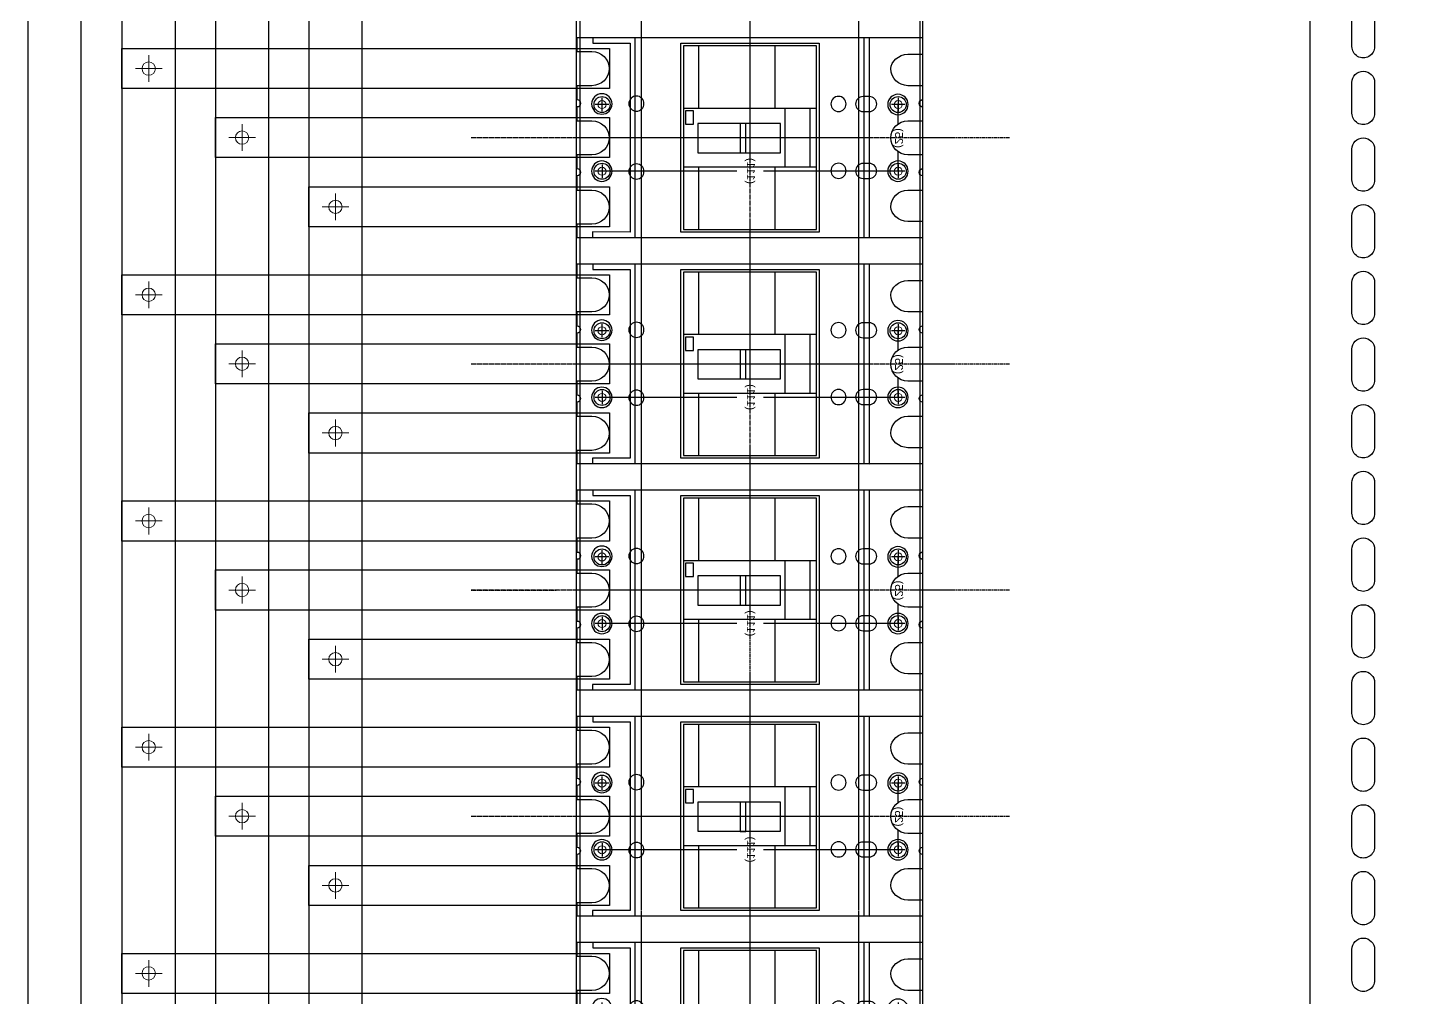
# Model space of a CAD drawing. Header units: millimetres. Extents: x 0 to 6325, y 0 to 4472.
# Drawn here: x 3732 to 4251, y 2866 to 3230 of the extents above; entities that cross this region are included whole.
import ezdxf
from ezdxf.enums import TextEntityAlignment as Align

# ---------------------------------------------------------------- set-up
doc = ezdxf.new("R2010")
doc.units = ezdxf.units.MM
for name, pattern in [('AXES2', [1.125, 0.75, -0.125, 0.125, -0.125]), ('DASHED', [0.75, 0.5, -0.25]), ('DASHED2', [0.375, 0.25, -0.125])]:
    doc.linetypes.add(name, pattern=pattern)
for name, color, linetype in [('ALPHA', 255, 'Continuous'), ('ASHADE', 7, 'Continuous'), ('AXE', 80, 'AXES2'), ('CNC', 7, 'Continuous'), ('THIET BI', 2, 'Continuous')]:
    doc.layers.add(name, color=color, linetype=linetype)
doc.styles.add('chuviet', font='arial.ttf')

# ---------------------------------------------------------------- blocks, each defined once
blk = doc.blocks.new('ovan8.5x20')
at = {"layer": 'CNC', "color": 2, "lineweight": -3}
for p, q in [((5.75, 4.25), (-5.75, 4.25)), ((-5.75, -4.25), (5.75, -4.25))]:
    blk.add_line(p, q, dxfattribs=at)
for centre, start, end in [((-5.75, 0), 90, 270), ((5.75, 0), 270, 90)]:
    blk.add_arc(centre, 4.25, start, end, dxfattribs=at)
blk = doc.blocks.new('111')
at = {"color": 44, "ltscale": 3}
blk.add_lwpolyline([(111250.02, -56958.51), (111291.52, -56958.51), (111291.52, -58690.01), (111250.02, -58690.01)], close=True, dxfattribs=at)
at = {"layer": 'CNC', "lineweight": -3, "rotation": 270}
for p in [(111271.52, -57899.26), (111271.52, -57924.26), (111271.52, -57949.26), (111271.52, -57974.26), (111271.52, -57999.26), (111271.52, -58024.26), (111271.52, -58049.26), (111271.52, -58074.26), (111271.52, -58099.26), (111271.52, -58124.26), (111271.52, -58149.26), (111271.52, -58174.26), (111271.52, -58199.26), (111271.52, -58224.26), (111271.52, -58249.26)]:
    blk.add_blockref('ovan8.5x20', p, dxfattribs=at)
blk = doc.blocks.new('hah')
at = {"layer": 'ALPHA'}
for points in [[(-36855.85, -10897.98), (-36855.85, -10897.98), (-36849.87, -10897.97), (-36849.87, -10897.97)], [(-36855.85, -11027.62), (-36855.85, -11027.62), (-36855.85, -10897.98), (-36855.85, -10897.98)], [(-36849.87, -10897.97), (-36849.87, -10897.97), (-36849.87, -10903.58), (-36849.87, -10903.58)], [(-36838.09, -10903.58), (-36838.09, -10903.58), (-36838.08, -10897.98), (-36838.08, -10897.98)], [(-36838.08, -10897.98), (-36838.08, -10897.98), (-36832.79, -10897.98), (-36832.79, -10897.98)], [(-36830.07, -10897.97), (-36830.07, -10897.97), (-36824.91, -10897.98), (-36824.91, -10897.98)], [(-36824.91, -10897.98), (-36824.91, -10897.98), (-36824.91, -10903.58), (-36824.91, -10903.58)], [(-36812.13, -10903.58), (-36812.13, -10903.58), (-36812.13, -10897.95), (-36812.13, -10897.95)], [(-36812.13, -10897.95), (-36812.13, -10897.95), (-36812.12, -10897.98), (-36812.12, -10897.98)], [(-36812.12, -10897.98), (-36812.12, -10897.98), (-36806.94, -10897.98), (-36806.94, -10897.98)], [(-36804.2, -10897.98), (-36804.2, -10897.98), (-36798.96, -10897.98), (-36798.96, -10897.98)], [(-36798.96, -10897.98), (-36798.96, -10897.98), (-36798.96, -10903.58), (-36798.96, -10903.58)], [(-36787.17, -10903.58), (-36787.17, -10903.58), (-36787.18, -10897.98), (-36787.18, -10897.98)], [(-36787.18, -10897.98), (-36787.18, -10897.98), (-36781.05, -10897.98), (-36781.05, -10897.98)], [(-36781.05, -10897.98), (-36781.05, -10897.98), (-36781.05, -11027.62), (-36781.05, -11027.62)], [(-36850.87, -11022.02), (-36850.87, -11022.02), (-36850.87, -11027.63), (-36850.87, -11027.63)], [(-36838.08, -11027.62), (-36838.08, -11027.62), (-36838.09, -11022.02), (-36838.09, -11022.02)], [(-36824.91, -11022.02), (-36824.91, -11022.02), (-36824.91, -11027.62), (-36824.91, -11027.62)], [(-36812.13, -11027.62), (-36812.13, -11027.62), (-36812.13, -11022.02), (-36812.13, -11022.02)], [(-36798.96, -11022.02), (-36798.96, -11022.02), (-36798.96, -11027.62), (-36798.96, -11027.62)], [(-36786.18, -11027.62), (-36786.18, -11027.62), (-36786.17, -11022.02), (-36786.17, -11022.02)], [(-36850.87, -11027.63), (-36850.87, -11027.63), (-36855.85, -11027.62), (-36855.85, -11027.62)], [(-36832.79, -11027.64), (-36832.79, -11027.64), (-36838.08, -11027.62), (-36838.08, -11027.62)], [(-36824.91, -11027.62), (-36824.91, -11027.62), (-36830.07, -11027.64), (-36830.07, -11027.64)], [(-36806.94, -11027.62), (-36806.94, -11027.62), (-36812.13, -11027.62), (-36812.13, -11027.62)], [(-36798.96, -11027.62), (-36798.96, -11027.62), (-36804.2, -11027.62), (-36804.2, -11027.62)], [(-36781.05, -11027.62), (-36781.05, -11027.62), (-36786.18, -11027.62), (-36786.18, -11027.62)]]:
    blk.add_open_spline(points, degree=3, dxfattribs=at)
for points, knots in [([(-36832.79, -10897.98), (-36832.79, -10898.73), (-36832.18, -10899.34), (-36831.43, -10899.34), (-36830.67, -10899.34), (-36830.07, -10898.73), (-36830.07, -10897.97)], [23, 23, 23, 23, 24, 24, 24, 25, 25, 25, 25]), ([(-36806.94, -10897.98), (-36806.94, -10898.73), (-36806.32, -10899.34), (-36805.57, -10899.34), (-36804.81, -10899.34), (-36804.2, -10898.73), (-36804.2, -10897.98)], [32, 32, 32, 32, 33, 33, 33, 34, 34, 34, 34]), ([(-36849.87, -10903.58), (-36849.87, -10907.12), (-36847.01, -10910), (-36844.48, -10910), (-36840.95, -10910), (-36838.09, -10907.12), (-36838.09, -10903.58)], [19, 19, 19, 19, 20, 20, 20, 21, 21, 21, 21]), ([(-36824.91, -10903.58), (-36824.91, -10907.12), (-36822.05, -10910), (-36818.52, -10910), (-36814.99, -10910), (-36812.13, -10907.12), (-36812.13, -10903.58)], [27, 27, 27, 27, 28, 28, 28, 29, 29, 29, 29]), ([(-36798.96, -10903.58), (-36798.96, -10907.12), (-36796.09, -10910), (-36792.57, -10910), (-36790.04, -10910), (-36787.17, -10907.12), (-36787.17, -10903.58)], [36, 36, 36, 36, 37, 37, 37, 38, 38, 38, 38]), ([(-36838.09, -11022.02), (-36838.09, -11018.48), (-36840.95, -11015.6), (-36844.48, -11015.6), (-36848.01, -11015.6), (-36850.87, -11018.48), (-36850.87, -11022.02)], [12, 12, 12, 12, 13, 13, 13, 14, 14, 14, 14]), ([(-36812.13, -11022.02), (-36812.13, -11018.48), (-36814.99, -11015.6), (-36818.52, -11015.6), (-36822.05, -11015.6), (-36824.91, -11018.48), (-36824.91, -11022.02)], [4, 4, 4, 4, 5, 5, 5, 6, 6, 6, 6]), ([(-36786.17, -11022.02), (-36786.17, -11018.48), (-36789.04, -11015.6), (-36792.57, -11015.6), (-36796.09, -11015.6), (-36798.96, -11018.48), (-36798.96, -11022.02)], [43, 43, 43, 43, 44, 44, 44, 45, 45, 45, 45]), ([(-36830.07, -11027.64), (-36830.07, -11026.88), (-36830.67, -11026.27), (-36831.43, -11026.27), (-36832.18, -11026.27), (-36832.79, -11026.88), (-36832.79, -11027.64)], [8, 8, 8, 8, 9, 9, 9, 10, 10, 10, 10]), ([(-36804.2, -11027.62), (-36804.2, -11026.86), (-36804.81, -11026.27), (-36805.57, -11026.27), (-36806.32, -11026.27), (-36806.94, -11026.86), (-36806.94, -11027.62)], [0, 0, 0, 0, 1, 1, 1, 2, 2, 2, 2])]:
    blk.add_open_spline(points, degree=3, knots=knots, dxfattribs=at)
at = {"layer": 'ASHADE'}
for p, q in [((-36855.95, -10919.98), (-36781.13, -10919.98)), ((-36855.8, -11021.74), (-36855.88, -10917.94)), ((-36855.88, -10917.94), (-36781.08, -10917.94)), ((-36781.08, -10917.94), (-36781.03, -11021.66)), ((-36852.85, -10937.87), (-36784.04, -10937.87)), ((-36852.85, -10987.74), (-36852.85, -10937.87)), ((-36852.85, -10937.87), (-36852.85, -10937.87)), ((-36829.44, -10940.27), (-36807.63, -10940.27)), ((-36829.42, -10937.87), (-36807.48, -10937.87)), ((-36829.42, -10987.73), (-36829.42, -10937.87)), ((-36829.42, -10937.87), (-36829.42, -10937.87)), ((-36807.48, -10937.87), (-36807.48, -10987.73)), ((-36784.04, -10937.87), (-36784.04, -10987.74)), ((-36829.47, -10949.63), (-36807.5, -10949.63)), ((-36824.11, -10951.37), (-36813.14, -10951.37)), ((-36824.11, -10982.29), (-36824.11, -10951.37)), ((-36824.11, -10951.37), (-36824.11, -10951.37)), ((-36813.14, -10951.37), (-36813.14, -10982.29)), ((-36852.76, -10953.38), (-36829.61, -10953.38)), ((-36807.42, -10953.38), (-36784.06, -10953.38)), ((-36824.12, -10964.33), (-36813.14, -10964.32)), ((-36824.12, -10966.43), (-36824.12, -10964.33)), ((-36813.14, -10966.43), (-36824.12, -10966.43)), ((-36813.14, -10964.32), (-36813.14, -10966.43)), ((-36813.14, -10966.43), (-36813.14, -10966.43)), ((-36852.76, -10981.99), (-36829.29, -10981.99)), ((-36813.14, -10982.29), (-36824.11, -10982.29)), ((-36807.42, -10981.99), (-36784.06, -10981.99)), ((-36784.04, -10987.74), (-36852.85, -10987.74)), ((-36807.48, -10987.73), (-36829.42, -10987.73)), ((-36813.42, -10983.94), (-36808.44, -10983.94)), ((-36813.42, -10986.93), (-36813.42, -10983.94)), ((-36813.42, -10983.94), (-36813.42, -10983.94)), ((-36808.44, -10986.93), (-36813.42, -10986.93)), ((-36808.44, -10983.94), (-36808.44, -10986.93)), ((-36855.95, -11005.76), (-36781.13, -11005.76)), ((-36853.82, -11007.69), (-36853.81, -11021.74)), ((-36783.02, -11007.7), (-36853.82, -11007.69)), ((-36853.82, -11007.69), (-36853.82, -11007.69)), ((-36783.02, -11021.66), (-36783.02, -11007.7)), ((-36853.81, -11021.74), (-36855.8, -11021.74)), ((-36781.03, -11021.66), (-36783.02, -11021.66))]:
    blk.add_line(p, q, dxfattribs=at)
for centre, radius in [((-36831.02, -10907.3), 3.83), ((-36806.02, -10907.3), 3.83), ((-36830.89, -10929.58), 2.84), ((-36805.82, -10929.58), 2.84), ((-36831.14, -11005.34), 2.84), ((-36805.69, -11005.34), 2.84), ((-36831.02, -11018.3), 3.83), ((-36805.81, -11018.3), 3.83)]:
    blk.add_circle(centre, radius, dxfattribs=at)
for points, knots in [([(-36833.7, -10918.05), (-36833.7, -10916.51), (-36832.45, -10915.26), (-36830.91, -10915.26), (-36829.37, -10915.26), (-36828.12, -10916.51), (-36828.12, -10918.05)], [3, 3, 3, 3, 4, 4, 4, 5, 5, 5, 5]), ([(-36808.64, -10918.05), (-36808.64, -10916.51), (-36807.39, -10915.26), (-36805.85, -10915.26), (-36804.31, -10915.26), (-36803.06, -10916.51), (-36803.06, -10918.05)], [3, 3, 3, 3, 4, 4, 4, 5, 5, 5, 5]), ([(-36828.12, -10920.4), (-36828.12, -10921.94), (-36829.37, -10923.19), (-36830.91, -10923.19), (-36832.45, -10923.19), (-36833.7, -10921.94), (-36833.7, -10920.4)], [0, 0, 0, 0, 1, 1, 1, 2, 2, 2, 2]), ([(-36803.06, -10920.4), (-36803.06, -10921.94), (-36804.31, -10923.19), (-36805.85, -10923.19), (-36807.39, -10923.19), (-36808.64, -10921.94), (-36808.64, -10920.4)], [0, 0, 0, 0, 1, 1, 1, 2, 2, 2, 2])]:
    blk.add_open_spline(points, degree=3, knots=knots, dxfattribs=at)
for points in [[(-36833.7, -10920.4), (-36833.7, -10920.4), (-36833.7, -10918.05), (-36833.7, -10918.05)], [(-36828.12, -10918.05), (-36828.12, -10918.05), (-36828.12, -10920.4), (-36828.12, -10920.4)], [(-36808.64, -10920.4), (-36808.64, -10920.4), (-36808.64, -10918.05), (-36808.64, -10918.05)], [(-36803.06, -10918.05), (-36803.06, -10918.05), (-36803.06, -10920.4), (-36803.06, -10920.4)]]:
    blk.add_open_spline(points, degree=3, dxfattribs=at)
at = {"layer": 'THIET BI', "color": 7, "linetype": 'Continuous', "ltscale": 0.5}
blk.add_lwpolyline([(-36852.85, -10937.87), (-36784.04, -10937.87), (-36784.04, -10987.74), (-36852.85, -10987.74)], close=True, dxfattribs=at)
blk = doc.blocks.new('jbfn')
at = {"color": 6, "lineweight": 13}
for centre in [(66246.39, -6.13), (66271.39, -6.13), (66246.39, -117.13), (66271.37, -117.13)]:
    blk.add_circle(centre, 1.5, dxfattribs=at)
at = {"layer": 'AXE', "ltscale": 2}
for p, q in [((66258.89, 14.56), (66258.89, -1.13)), ((66258.89, -11.13), (66258.86, -166.16)), ((66208.94, -61.63), (66241.39, -61.63)), ((66251.39, -61.63), (66312.43, -61.63))]:
    blk.add_line(p, q, dxfattribs=at)
at = {"layer": 'THIET BI', "color": 2, "linetype": 'Continuous', "ltscale": 0.5}
for p, q in [((66246.39, -3.63), (66246.39, -8.64)), ((66271.39, -3.63), (66271.39, -8.64)), ((66248.89, -6.13), (66243.88, -6.13)), ((66273.89, -6.13), (66268.88, -6.13)), ((66248.89, -117.13), (66243.88, -117.13)), ((66246.39, -114.63), (66246.39, -119.64)), ((66268.86, -117.13), (66273.88, -117.13)), ((66271.37, -114.63), (66271.37, -119.64))]:
    blk.add_line(p, q, dxfattribs=at)
at = {"layer": 'THIET BI', "color": 6, "linetype": 'DASHED2', "ltscale": 0.5}
for p, q in [((66246.39, -6.13), (66246.39, -56.63)), ((66246.39, -6.13), (66253.89, -6.13)), ((66263.89, -6.13), (66271.39, -6.13)), ((66246.39, -66.63), (66246.39, -117.13))]:
    blk.add_line(p, q, dxfattribs=at)
at = {"layer": 'THIET BI', "color": 2, "linetype": 'Continuous', "ltscale": 0.5, "style": 'chuviet'}
for s, p in [('(25)', (66258.82, -7.31)), ('(111)', (66246.5, -62.81))]:
    blk.add_text(s, height=3, dxfattribs=at).set_placement(p, align=Align.CENTER)

msp = doc.modelspace()

# ---------------------------------------------------------------- linework, layer by layer
at = {"ltscale": 3}
for p, q in [((3938.95, 2490.62), (3938.95, 3277.21)), ((4066.44, 2490.62), (4066.44, 3277.21))]:
    msp.add_line(p, q, dxfattribs=at)
at = {"color": 1, "linetype": 'Continuous', "ltscale": 0.5}
for points in [[(3976.69, 3223.7), (4028.55, 3223.7), (4028.55, 3152.89), (3976.69, 3152.89)], [(3976.69, 3138.9), (4028.55, 3138.9), (4028.55, 3068.09), (3976.69, 3068.09)], [(3976.69, 3054.11), (4028.55, 3054.11), (4028.55, 2983.3), (3976.69, 2983.3)], [(3976.69, 2969.31), (4028.55, 2969.31), (4028.55, 2898.5), (3976.69, 2898.5)], [(3976.69, 2884.51), (4028.55, 2884.51), (4028.55, 2813.7), (3976.69, 2813.7)]]:
    msp.add_lwpolyline(points, close=True, dxfattribs=at)
at = {"color": 2, "ltscale": 3}
for centre in [(3947.2, 3200.68), (4058.2, 3200.7), (3947.2, 3175.68), (4058.2, 3175.7), (3947.2, 3115.89), (4058.2, 3115.91), (3947.2, 3090.89), (4058.2, 3090.91), (3947.2, 3031.09), (4058.2, 3031.11), (3947.2, 3006.09), (4058.2, 3006.11), (3947.2, 2946.3), (4058.2, 2946.31), (3947.2, 2921.3), (4058.2, 2921.31)]:
    msp.add_circle(centre, 3, dxfattribs=at)
at = {"layer": 'AXE', "ltscale": 2}
for p, q in [((4002.7, 3138.25), (4002.7, 3255.75)), ((4099.89, 3188.2), (3898.17, 3188.18)), ((4002.7, 3053.46), (4002.7, 3156.95)), ((4099.89, 3103.41), (3898.17, 3103.38)), ((4002.7, 2968.66), (4002.7, 3072.16)), ((4099.89, 3018.61), (3898.17, 3018.59)), ((4002.7, 2883.86), (4002.7, 2987.36)), ((4099.89, 2933.82), (3898.17, 2933.79)), ((4002.7, 2799.07), (4002.7, 2902.56))]:
    msp.add_line(p, q, dxfattribs=at)
at = {"layer": 'THIET BI', "color": 4, "linetype": 'DASHED', "ltscale": 0.5}
for p, q in [((3961.95, 2490.62), (3961.95, 3277.21)), ((4043.44, 2490.62), (4043.44, 3277.21))]:
    msp.add_line(p, q, dxfattribs=at)
at = {"layer": 'THIET BI', "color": 4, "linetype": 'Continuous', "lineweight": 0, "ltscale": 0.5}
for p, q in [((3777.29, 3219.17), (3777.29, 3209.17)), ((3782.29, 3214.17), (3772.29, 3214.17)), ((3812.29, 3193.3), (3812.29, 3183.3)), ((3817.29, 3188.3), (3807.29, 3188.3)), ((3847.29, 3167.36), (3847.29, 3157.36)), ((3852.29, 3162.36), (3842.29, 3162.36)), ((3777.29, 3134.38), (3777.29, 3124.38)), ((3782.29, 3129.38), (3772.29, 3129.38)), ((3812.29, 3108.51), (3812.29, 3098.51)), ((3817.29, 3103.51), (3807.29, 3103.51)), ((3847.29, 3082.57), (3847.29, 3072.57)), ((3852.29, 3077.57), (3842.29, 3077.57)), ((3777.29, 3049.58), (3777.29, 3039.58)), ((3782.29, 3044.58), (3772.29, 3044.58)), ((3812.29, 3023.71), (3812.29, 3013.71)), ((3817.29, 3018.71), (3807.29, 3018.71)), ((3847.29, 2997.77), (3847.29, 2987.77)), ((3852.29, 2992.77), (3842.29, 2992.77)), ((3777.29, 2964.79), (3777.29, 2954.79)), ((3782.29, 2959.79), (3772.29, 2959.79)), ((3812.29, 2938.91), (3812.29, 2928.91)), ((3817.29, 2933.91), (3807.29, 2933.91)), ((3847.29, 2912.98), (3847.29, 2902.98)), ((3852.29, 2907.98), (3842.29, 2907.98)), ((3777.29, 2879.99), (3777.29, 2869.99)), ((3782.29, 2874.99), (3772.29, 2874.99))]:
    msp.add_line(p, q, dxfattribs=at)
at = {"layer": 'THIET BI', "color": 4, "linetype": 'DASHED', "ltscale": 0.5}
msp.add_lwpolyline([(4067.45, 3277.21), (3937.45, 3277.21), (3937.45, 2490.62), (4067.45, 2490.62)], close=True, dxfattribs=at)
at = {"layer": 'THIET BI', "color": 4, "linetype": 'Continuous', "ltscale": 0.5}
msp.add_lwpolyline([(3751.94, 3271.75), (3731.94, 3271.75), (3731.94, 2491.59), (3751.94, 2491.59)], close=True, dxfattribs=at)
at = {"layer": 'THIET BI', "color": 1, "linetype": 'Continuous', "ltscale": 0.5}
for points in [[(3787.29, 3271.78), (3767.29, 3271.78), (3767.29, 2491.62), (3787.29, 2491.62)], [(3767.29, 3221.67), (3949.97, 3221.67), (3949.97, 3206.67), (3767.29, 3206.67)], [(3767.29, 3136.88), (3949.97, 3136.88), (3949.97, 3121.88), (3767.29, 3121.88)], [(3767.29, 3052.08), (3949.97, 3052.08), (3949.97, 3037.08), (3767.29, 3037.08)], [(3767.29, 2967.29), (3949.97, 2967.29), (3949.97, 2952.29), (3767.29, 2952.29)], [(3767.29, 2882.49), (3949.97, 2882.49), (3949.97, 2867.49), (3767.29, 2867.49)]]:
    msp.add_lwpolyline(points, close=True, dxfattribs=at)
at = {"layer": 'THIET BI', "color": 2, "linetype": 'Continuous', "ltscale": 0.5}
for points in [[(3822.29, 3271.78), (3802.29, 3271.78), (3802.29, 2491.62), (3822.29, 2491.62)], [(3802.29, 3195.8), (3949.96, 3195.8), (3949.96, 3180.8), (3802.29, 3180.8)], [(3802.29, 3111.01), (3949.96, 3111.01), (3949.96, 3096.01), (3802.29, 3096.01)], [(3802.29, 3026.21), (3949.96, 3026.21), (3949.96, 3011.21), (3802.29, 3011.21)], [(3802.29, 2941.41), (3949.96, 2941.41), (3949.96, 2926.41), (3802.29, 2926.41)]]:
    msp.add_lwpolyline(points, close=True, dxfattribs=at)
at = {"layer": 'THIET BI', "color": 5, "linetype": 'Continuous', "ltscale": 0.5}
for points in [[(3857.29, 3271.78), (3837.29, 3271.78), (3837.29, 2491.62), (3857.29, 2491.62)], [(3837.29, 3169.86), (3949.97, 3169.86), (3949.97, 3154.86), (3837.29, 3154.86)], [(3837.29, 3085.07), (3949.97, 3085.07), (3949.97, 3070.07), (3837.29, 3070.07)], [(3837.29, 3000.27), (3949.97, 3000.27), (3949.97, 2985.27), (3837.29, 2985.27)], [(3837.29, 2915.48), (3949.97, 2915.48), (3949.97, 2900.48), (3837.29, 2900.48)]]:
    msp.add_lwpolyline(points, close=True, dxfattribs=at)
at = {"layer": 'THIET BI', "color": 6, "linetype": 'Continuous', "lineweight": 0, "ltscale": 0.5}
for centre in [(3777.29, 3214.17), (3812.29, 3188.3), (3847.29, 3162.36), (3777.29, 3129.38), (3812.29, 3103.51), (3847.29, 3077.57), (3777.29, 3044.58), (3812.29, 3018.71), (3847.29, 2992.77), (3777.29, 2959.79), (3812.29, 2933.91), (3847.29, 2907.98), (3777.29, 2874.99)]:
    msp.add_circle(centre, 2.5, dxfattribs=at)

# ---------------------------------------------------------------- block references
at = {"xscale": -1}
msp.add_blockref('111', (115504.05, 61127.47), dxfattribs=at)
at = {"layer": 'THIET BI', "color": 7, "linetype": 'Continuous', "xscale": -1, "rotation": 270}
for name, p in [('jbfn', (4064.33, -63070.69)), ('hah', (14965.43, 40006.74)), ('jbfn', (4064.33, -63155.48)), ('hah', (14965.43, 39921.94)), ('jbfn', (4064.33, -63240.28)), ('hah', (14965.43, 39837.15)), ('jbfn', (4064.33, -63325.07)), ('hah', (14965.43, 39752.35)), ('jbfn', (4064.33, -63409.87)), ('hah', (14965.43, 39667.56))]:
    msp.add_blockref(name, p, dxfattribs=at)

doc.saveas('drawing.dxf')
